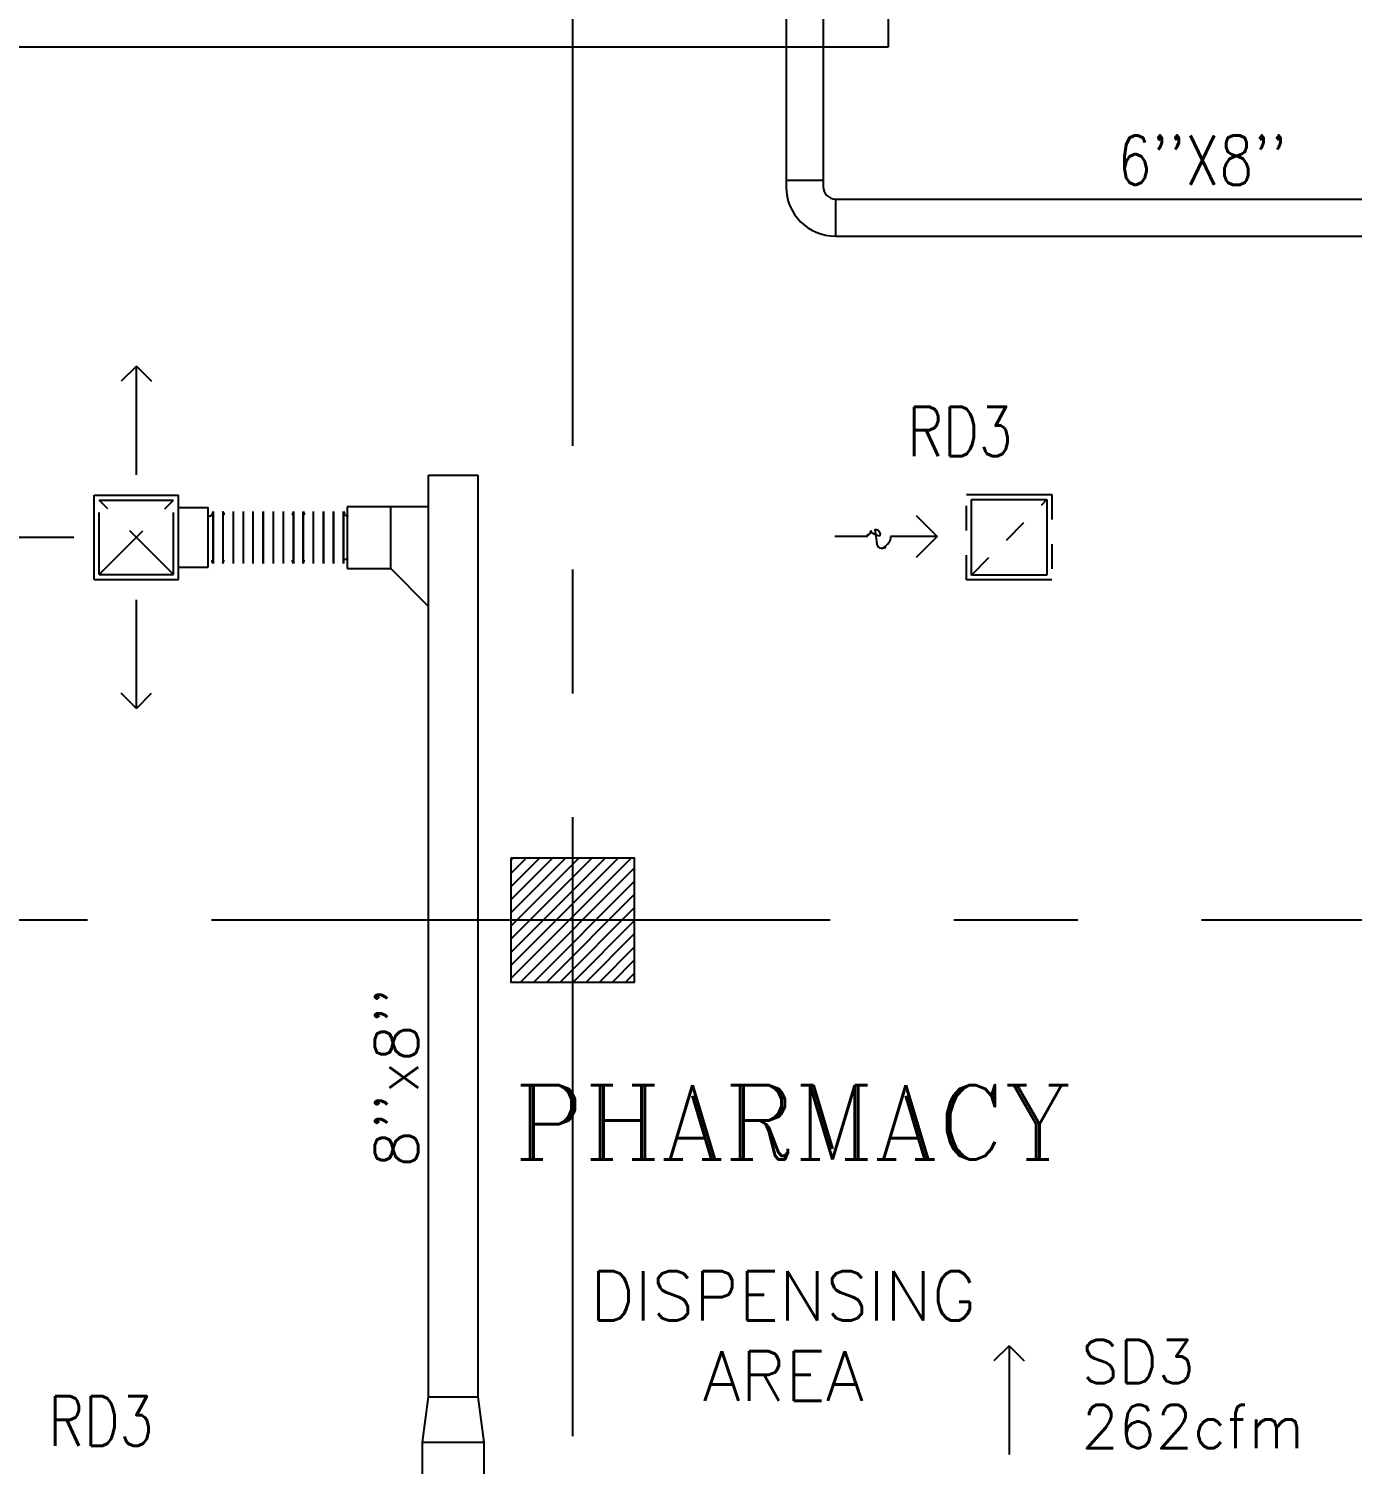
# Model space of a CAD drawing. Extents: x 417866230.2 to 417866327.8, y 43498045.5 to 43498135.4.
# Drawn here: x 417866264.8 to 417866270.15, y 43498092.12 to 43498097.92 of the extents above; entities that cross this region are included whole.
import ezdxf
from ezdxf.enums import TextEntityAlignment as Align

# ---------------------------------------------------------------- set-up
doc = ezdxf.new("R2010")
doc.units = 0
doc.header["$MEASUREMENT"] = 0
doc.linetypes.add('CENTERX2', pattern=[4, 2.5, -0.5, 0.5, -0.5])
doc.linetypes.add('HIDDEN', pattern=[0.375, 0.25, -0.125])
doc.layers.get('0').update_dxf_attribs({"linetype": 'CONTINUOUS'})
for name, color, linetype in [('AXES', 11, 'CENTERX2'), ('COL', 9, 'CONTINUOUS'), ('DUCT', 6, 'CONTINUOUS'), ('EXDUCT', 10, 'CONTINUOUS'), ('HAT', 12, 'CONTINUOUS'), ('M-AC-FLEX', 3, 'CONTINUOUS'), ('M-EGU.', 2, 'CONTINUOUS'), ('RM-NAME', 9, 'CONTINUOUS'), ('SCD', 2, 'CONTINUOUS'), ('WALL', 4, 'CONTINUOUS')]:
    doc.layers.add(name, color=color, linetype=linetype)
doc.styles.add('ROMANC', font='romanc', dxfattribs={"height": 0.1})
doc.styles.add('ROMANS', font='ROMANS.shx', dxfattribs={"width": 0.6})

# ---------------------------------------------------------------- blocks, each defined once
blk = doc.blocks.new('RM1')
at = {"layer": 'RM-NAME', "style": 'ROMANS'}
for tag, p in [('ROOMNAME1', (0, 323.8)), ('ROOMNAME2', (0, 0))]:
    blk.add_attdef(tag, text='', height=200, dxfattribs=at).set_placement(p, align=Align.MIDDLE)
blk = doc.blocks.new('*X95')
at = {"color": 0}
for p, q in [((49339.2, 41914.6), (49825.6, 42401)), ((49339.2, 41967.6), (49772.6, 42401)), ((49339.2, 42020.7), (49719.6, 42401)), ((49339.2, 42073.7), (49666.5, 42401)), ((49339.2, 42126.7), (49613.5, 42401)), ((49339.2, 42179.8), (49560.5, 42401)), ((49339.2, 42232.8), (49507.4, 42401)), ((49339.2, 42285.8), (49454.4, 42401)), ((49339.2, 42338.9), (49401.4, 42401)), ((49339.2, 42391.9), (49348.3, 42401)), ((49378.7, 41901), (49839.2, 42361.6)), ((49431.7, 41901), (49839.2, 42308.5)), ((49484.7, 41901), (49839.2, 42255.5)), ((49537.8, 41901), (49839.2, 42202.5)), ((49590.8, 41901), (49839.2, 42149.4)), ((49643.8, 41901), (49839.2, 42096.4)), ((49696.9, 41901), (49839.2, 42043.4)), ((49749.9, 41901), (49839.2, 41990.3)), ((49802.9, 41901), (49839.2, 41937.3))]:
    blk.add_line(p, q, dxfattribs=at)
blk = doc.blocks.new('COL50')
at = {"layer": 'COL'}
blk.add_lwpolyline([(-250, 250), (-250, -250), (250, -250), (250, 250)], close=True, dxfattribs=at)
blk = doc.blocks.new('15RCD')
at = {"layer": 'M-EGU.', "linetype": 'HIDDEN'}
for p, q in [((-215.5, -215.5), (-215.5, 215.5)), ((-215.5, 215.5), (215.5, 215.5)), ((-190.5, -190.5), (190.5, 190.5)), ((215.5, 215.5), (215.5, -215.5)), ((215.5, -215.5), (-215.5, -215.5))]:
    blk.add_line(p, q, dxfattribs=at)
at = {"layer": 'M-EGU.'}
for p, q in [((-190.5, -190.5), (-190.5, 190.5)), ((-190.5, 190.5), (190.5, 190.5)), ((190.5, 190.5), (190.5, -190.5)), ((-468.7, 110.1), (-362.7, 4)), ((-717.7, 4), (-880.4, 4)), ((-362.7, 4), (-598.2, 4)), ((-362.7, 4), (-468.7, -102)), ((190.5, -190.5), (-190.5, -190.5))]:
    blk.add_line(p, q, dxfattribs=at)
blk.add_lwpolyline([(-717.7, 4, -0.1324), (-701, 28.2, -0.15664), (-677.9, 37.7, -0.736612), (-658.9, -9.5, 0.774232), (-638, -55.2, 0.203349), (-606.4, -34.6, 0.193808), (-598.2, 4)], format="xyb", dxfattribs=at)

msp = doc.modelspace()

# ---------------------------------------------------------------- linework, layer by layer
at = {"layer": 'AXES'}
for p, q in [((417866266.9969, 43498056.2378), (417866266.9969, 43498134.7153)), ((417866300.0369, 43498094.3221), (417866230.9454, 43498094.3221))]:
    msp.add_line(p, q, dxfattribs=at)
at = {"layer": 'DUCT'}
for p, q in [((417866266.4141, 43498092.3966), (417866266.4141, 43498096.1195)), ((417866266.4141, 43498096.1195), (417866266.6141, 43498096.1195)), ((417866266.6141, 43498092.3966), (417866266.6141, 43498096.1195)), ((417866266.4117, 43498095.9915), (417866266.086, 43498095.9915)), ((417866266.086, 43498095.9915), (417866266.086, 43498095.7415)), ((417866266.2617, 43498095.7415), (417866266.2617, 43498095.9915)), ((417866266.086, 43498095.7415), (417866266.2617, 43498095.7415)), ((417866266.4117, 43498095.5915), (417866266.2617, 43498095.7415)), ((417866266.3891, 43498092.2138), (417866266.4141, 43498092.3966)), ((417866266.4141, 43498092.3966), (417866266.6141, 43498092.3966)), ((417866266.6391, 43498092.2138), (417866266.6141, 43498092.3966)), ((417866266.3891, 43498088.441), (417866266.3891, 43498092.2138)), ((417866266.3891, 43498092.2138), (417866266.6391, 43498092.2138)), ((417866266.6391, 43498088.441), (417866266.6391, 43498092.2138))]:
    msp.add_line(p, q, dxfattribs=at)
at = {"layer": 'EXDUCT', "linetype": 'Continuous'}
for p, q in [((417866267.8588, 43498100.8914), (417866267.8588, 43498097.2841)), ((417866268.0088, 43498100.8914), (417866268.0088, 43498097.2841)), ((417866268.0088, 43498097.3091), (417866267.8588, 43498097.3091)), ((417866268.0588, 43498097.2341), (417866272.2761, 43498097.2341)), ((417866268.0588, 43498097.2341), (417866268.0588, 43498097.0841)), ((417866268.0588, 43498097.0841), (417866272.2761, 43498097.0841))]:
    msp.add_line(p, q, dxfattribs=at)
for radius in [0.2, 0.05]:
    msp.add_arc((417866268.0588, 43498097.2841), radius, 180, 270, dxfattribs=at)
at = {"layer": 'M-AC-FLEX', "color": 11}
for p, q in [((417866265.5434, 43498095.9725), (417866265.5434, 43498095.7624)), ((417866265.5434, 43498095.9725), (417866265.5434, 43498095.7624)), ((417866265.5434, 43498095.7621), (417866265.5434, 43498095.9722)), ((417866265.5434, 43498095.7621), (417866265.5434, 43498095.9722)), ((417866265.5835, 43498095.9725), (417866265.5835, 43498095.7624)), ((417866265.6242, 43498095.9725), (417866265.6242, 43498095.7624)), ((417866265.6242, 43498095.9725), (417866265.6242, 43498095.7624)), ((417866265.6649, 43498095.9725), (417866265.6649, 43498095.7624)), ((417866265.6649, 43498095.9725), (417866265.6649, 43498095.7624)), ((417866265.7057, 43498095.7621), (417866265.7057, 43498095.9722)), ((417866265.7457, 43498095.9725), (417866265.7457, 43498095.7624)), ((417866265.7457, 43498095.9725), (417866265.7457, 43498095.7624)), ((417866265.7457, 43498095.7621), (417866265.7457, 43498095.9722)), ((417866265.7457, 43498095.7621), (417866265.7457, 43498095.9722)), ((417866265.7864, 43498095.9725), (417866265.7864, 43498095.7624)), ((417866265.7864, 43498095.9725), (417866265.7864, 43498095.7624)), ((417866265.8272, 43498095.9725), (417866265.8272, 43498095.7624)), ((417866265.8272, 43498095.9725), (417866265.8272, 43498095.7624)), ((417866265.8679, 43498095.9725), (417866265.8679, 43498095.7624)), ((417866265.8679, 43498095.9725), (417866265.8679, 43498095.7624)), ((417866265.8679, 43498095.7621), (417866265.8679, 43498095.9722)), ((417866265.8679, 43498095.7621), (417866265.8679, 43498095.9722)), ((417866265.9079, 43498095.9725), (417866265.9079, 43498095.7624)), ((417866265.9079, 43498095.9725), (417866265.9079, 43498095.7624)), ((417866265.9079, 43498095.7621), (417866265.9079, 43498095.9722)), ((417866265.9079, 43498095.7621), (417866265.9079, 43498095.9722)), ((417866265.9486, 43498095.9725), (417866265.9486, 43498095.7624)), ((417866265.9486, 43498095.9725), (417866265.9486, 43498095.7624)), ((417866265.9894, 43498095.9725), (417866265.9894, 43498095.7624)), ((417866265.9894, 43498095.9725), (417866265.9894, 43498095.7624)), ((417866265.9894, 43498095.9725), (417866265.9894, 43498095.7624)), ((417866265.9894, 43498095.7621), (417866265.9894, 43498095.9722)), ((417866266.0301, 43498095.9725), (417866266.0301, 43498095.7624)), ((417866266.0301, 43498095.9725), (417866266.0301, 43498095.7624)), ((417866266.0301, 43498095.7621), (417866266.0301, 43498095.9722)), ((417866266.0701, 43498095.9725), (417866266.0701, 43498095.7624)), ((417866266.0701, 43498095.7621), (417866266.0701, 43498095.9722))]:
    msp.add_line(p, q, dxfattribs=at)
at = {"layer": 'M-AC-FLEX'}
for points in [[(417866265.5835, 43498095.9718, -0.00451), (417866265.5835, 43498095.9722, 1.018005), (417866265.5434, 43498095.9722)], [(417866265.5434, 43498095.9718, 0.00451), (417866265.5434, 43498095.9722, -1.018005), (417866265.5835, 43498095.9722)], [(417866265.5835, 43498095.9725, 1), (417866265.6242, 43498095.9725, -1), (417866265.6649, 43498095.9725)], [(417866265.6242, 43498095.9725, -1), (417866265.6649, 43498095.9725)], [(417866265.7057, 43498095.9725, -1), (417866265.6649, 43498095.9725, 1), (417866265.6242, 43498095.9725)], [(417866265.6649, 43498095.9725, 1), (417866265.6242, 43498095.9725)], [(417866265.7457, 43498095.9718, -0.00451), (417866265.7457, 43498095.9722, 1.018005), (417866265.7057, 43498095.9722)], [(417866265.7057, 43498095.9718, 0.00451), (417866265.7057, 43498095.9722, -1.018005), (417866265.7457, 43498095.9722)], [(417866265.7457, 43498095.9725, 1), (417866265.7864, 43498095.9725, -1), (417866265.8272, 43498095.9725)], [(417866265.8272, 43498095.9725, 1), (417866265.7864, 43498095.9725)], [(417866265.7864, 43498095.9725, -1), (417866265.8272, 43498095.9725)], [(417866265.8679, 43498095.9725, -1), (417866265.8272, 43498095.9725, 1), (417866265.7864, 43498095.9725)], [(417866265.8679, 43498095.9718, 0.00451), (417866265.8679, 43498095.9722, -1.018005), (417866265.9079, 43498095.9722)], [(417866265.9079, 43498095.9718, -0.00451), (417866265.9079, 43498095.9722, 1.018005), (417866265.8679, 43498095.9722)], [(417866265.9079, 43498095.9725, 1), (417866265.9486, 43498095.9725, -1), (417866265.9894, 43498095.9725)], [(417866265.9486, 43498095.9725, -1), (417866265.9894, 43498095.9725)], [(417866266.0301, 43498095.9725, -1), (417866265.9894, 43498095.9725, 1), (417866265.9486, 43498095.9725)], [(417866265.9894, 43498095.9725, 1), (417866265.9486, 43498095.9725)], [(417866265.9894, 43498095.9725, 1), (417866266.0301, 43498095.9725, -1), (417866266.0708, 43498095.9725)], [(417866266.0708, 43498095.9725, 1), (417866266.0301, 43498095.9725)], [(417866266.0301, 43498095.9725, -1), (417866266.0708, 43498095.9725)], [(417866266.0892, 43498095.9523, -0.385802), (417866266.0708, 43498095.9725, 1), (417866266.0301, 43498095.9725)], [(417866265.5242, 43498095.9522, 0.397838), (417866265.5434, 43498095.9725)], [(417866265.5434, 43498095.9725, -0.397837), (417866265.5242, 43498095.9522, -0.397837)], [(417866265.5434, 43498095.9725, -0.397837), (417866265.5242, 43498095.9522, -0.397837)], [(417866265.5835, 43498095.9725, 0.412332), (417866265.6037, 43498095.9522, 0.412332)], [(417866265.6242, 43498095.9725, -1), (417866265.5835, 43498095.9725)], [(417866265.6649, 43498095.9725, 1), (417866265.7057, 43498095.9725)], [(417866265.7864, 43498095.9725, -1), (417866265.7457, 43498095.9725)], [(417866265.8272, 43498095.9725, 1), (417866265.8679, 43498095.9725)], [(417866265.8679, 43498095.9725, -0.412332), (417866265.8477, 43498095.9522, -0.412332)], [(417866265.9486, 43498095.9725, -1), (417866265.9079, 43498095.9725)], [(417866265.9079, 43498095.9725, 0.412332), (417866265.9282, 43498095.9522, 0.412332)], [(417866265.9894, 43498095.9725, 1), (417866266.0301, 43498095.9725)], [(417866266.0301, 43498095.9725, -1), (417866265.9894, 43498095.9725)], [(417866266.0708, 43498095.9725, 0.385802), (417866266.0892, 43498095.9523, 0.385802)], [(417866265.5434, 43498095.7624, 0.412332), (417866265.5232, 43498095.7828, 0.412332)], [(417866265.5434, 43498095.7624, 0.397837), (417866265.5242, 43498095.7828, 0.397837)], [(417866265.5434, 43498095.7624, -0.00451), (417866265.5434, 43498095.7621, 0.008922), (417866265.5434, 43498095.7614)], [(417866265.5835, 43498095.7624, -0.999838), (417866265.5434, 43498095.7617)], [(417866265.5434, 43498095.7624, 0.999838), (417866265.5835, 43498095.7617)], [(417866265.5434, 43498095.7624, 0.999838), (417866265.5835, 43498095.7617)], [(417866265.5835, 43498095.7624, -0.999838), (417866265.5434, 43498095.7617)], [(417866265.5434, 43498095.7617, -0.004461), (417866265.5434, 43498095.7621)], [(417866265.5434, 43498095.7617, -0.004461), (417866265.5434, 43498095.7621)], [(417866265.5434, 43498095.7621, 0.008922), (417866265.5434, 43498095.7614)], [(417866265.5835, 43498095.7624, -0.412332), (417866265.6037, 43498095.7828, -0.412332)], [(417866265.5835, 43498095.7624, -1), (417866265.6242, 43498095.7624, 1), (417866265.6649, 43498095.7624)], [(417866265.5835, 43498095.7624, 0.00451), (417866265.5835, 43498095.7621, -0.008922), (417866265.5835, 43498095.7614)], [(417866265.5835, 43498095.7617, 0.004461), (417866265.5835, 43498095.7621)], [(417866265.5835, 43498095.7621, -0.008922), (417866265.5835, 43498095.7614)], [(417866265.5835, 43498095.7617, 0.004461), (417866265.5835, 43498095.7621)], [(417866265.7057, 43498095.7624, 1), (417866265.6649, 43498095.7624, -1), (417866265.6242, 43498095.7624)], [(417866265.7057, 43498095.7624, -0.00451), (417866265.7057, 43498095.7621, 0.008922), (417866265.7057, 43498095.7614)], [(417866265.7457, 43498095.7624, -0.999838), (417866265.7057, 43498095.7617)], [(417866265.7057, 43498095.7624, 0.999838), (417866265.7457, 43498095.7617)], [(417866265.7057, 43498095.7624, 0.999838), (417866265.7457, 43498095.7617)], [(417866265.7457, 43498095.7624, -0.999838), (417866265.7057, 43498095.7617)], [(417866265.7057, 43498095.7617, -0.004461), (417866265.7057, 43498095.7621)], [(417866265.7057, 43498095.7617, -0.004461), (417866265.7057, 43498095.7621)], [(417866265.7057, 43498095.7621, 0.008922), (417866265.7057, 43498095.7614)], [(417866265.7457, 43498095.7624, -1), (417866265.7864, 43498095.7624, 1), (417866265.8272, 43498095.7624)], [(417866265.7457, 43498095.7624, 0.00451), (417866265.7457, 43498095.7621, -0.008922), (417866265.7457, 43498095.7614)], [(417866265.7457, 43498095.7617, 0.004461), (417866265.7457, 43498095.7621)], [(417866265.7457, 43498095.7621, -0.008922), (417866265.7457, 43498095.7614)], [(417866265.7457, 43498095.7617, 0.004461), (417866265.7457, 43498095.7621)], [(417866265.8679, 43498095.7624, 1), (417866265.8272, 43498095.7624, -1), (417866265.7864, 43498095.7624)], [(417866265.8679, 43498095.7624, 0.412332), (417866265.8477, 43498095.7828, 0.412332)], [(417866265.8679, 43498095.7624, 0.999838), (417866265.9079, 43498095.7617)], [(417866265.9079, 43498095.7624, -0.999838), (417866265.8679, 43498095.7617)], [(417866265.8679, 43498095.7624, -0.00451), (417866265.8679, 43498095.7621, 0.008922), (417866265.8679, 43498095.7614)], [(417866265.9079, 43498095.7624, -0.999838), (417866265.8679, 43498095.7617)], [(417866265.8679, 43498095.7624, 0.999838), (417866265.9079, 43498095.7617)], [(417866265.8679, 43498095.7617, -0.004461), (417866265.8679, 43498095.7621)], [(417866265.8679, 43498095.7621, 0.008922), (417866265.8679, 43498095.7614)], [(417866265.8679, 43498095.7617, -0.004461), (417866265.8679, 43498095.7621)], [(417866265.9079, 43498095.7624, -1), (417866265.9486, 43498095.7624, 1), (417866265.9894, 43498095.7624)], [(417866265.9079, 43498095.7624, -0.412332), (417866265.9282, 43498095.7828, -0.412332)], [(417866265.9079, 43498095.7624, 0.00451), (417866265.9079, 43498095.7621, -0.008922), (417866265.9079, 43498095.7614)], [(417866265.9079, 43498095.7617, 0.004461), (417866265.9079, 43498095.7621)], [(417866265.9079, 43498095.7617, 0.004461), (417866265.9079, 43498095.7621)], [(417866265.9079, 43498095.7621, -0.008922), (417866265.9079, 43498095.7614)], [(417866266.0301, 43498095.7624, 1), (417866265.9894, 43498095.7624, -1), (417866265.9486, 43498095.7624)], [(417866265.9894, 43498095.7624, -1), (417866266.0301, 43498095.7624, 1), (417866266.0708, 43498095.7624)], [(417866265.9894, 43498095.7624, 0.00451), (417866265.9894, 43498095.7621, -0.008922), (417866265.9894, 43498095.7614)], [(417866265.9894, 43498095.7617, 0.004461), (417866265.9894, 43498095.7621)], [(417866266.0892, 43498095.7827, 0.385802), (417866266.0708, 43498095.7624, -1), (417866266.0301, 43498095.7624)], [(417866266.0301, 43498095.7624, -0.00451), (417866266.0301, 43498095.7621, 0.008922), (417866266.0301, 43498095.7614)], [(417866266.0301, 43498095.7617, -0.004461), (417866266.0301, 43498095.7621)]]:
    msp.add_lwpolyline(points, format="xyb", dxfattribs=at)
at = {"layer": 'M-EGU.'}
for p, q in [((417866265.2338, 43498096.5593), (417866265.1727, 43498096.4982)), ((417866265.2338, 43498096.5593), (417866265.2949, 43498096.4982)), ((417866265.2338, 43498096.1205), (417866265.2338, 43498096.5593)), ((417866265.0634, 43498096.0385), (417866265.4042, 43498096.0385)), ((417866265.0634, 43498095.6977), (417866265.0634, 43498096.0385)), ((417866265.4042, 43498095.6977), (417866265.4042, 43498096.0385)), ((417866265.4042, 43498095.9881), (417866265.5242, 43498095.9881)), ((417866265.5242, 43498095.7481), (417866265.5242, 43498095.9881)), ((417866264.5426, 43498095.8681), (417866264.9814, 43498095.8681)), ((417866265.0634, 43498095.6977), (417866265.4042, 43498095.6977)), ((417866265.4042, 43498095.7481), (417866265.5242, 43498095.7481)), ((417866265.2338, 43498095.1769), (417866265.2338, 43498095.6157)), ((417866265.2338, 43498095.1769), (417866265.1727, 43498095.238)), ((417866265.2338, 43498095.1769), (417866265.2949, 43498095.238)), ((417866268.7598, 43498092.6033), (417866268.6987, 43498092.5422)), ((417866268.7598, 43498092.6033), (417866268.7598, 43498092.1645)), ((417866268.7598, 43498092.6033), (417866268.8209, 43498092.5422))]:
    msp.add_line(p, q, dxfattribs=at)
at = {"layer": 'M-EGU.', "linetype": 'HIDDEN'}
for p, q in [((417866265.0834, 43498096.0185), (417866265.3842, 43498096.0185)), ((417866265.3842, 43498095.7177), (417866265.0834, 43498096.0185)), ((417866265.0834, 43498095.7177), (417866265.3842, 43498096.0185)), ((417866265.0834, 43498095.7177), (417866265.0834, 43498096.0185)), ((417866265.3842, 43498095.7177), (417866265.3842, 43498096.0185)), ((417866265.0834, 43498095.7177), (417866265.3842, 43498095.7177))]:
    msp.add_line(p, q, dxfattribs=at)
at = {"layer": 'WALL'}
for p, q in [((417866268.2719, 43498098.1471), (417866268.2719, 43498097.8471)), ((417866268.2719, 43498097.8471), (417866263.4719, 43498097.8471))]:
    msp.add_line(p, q, dxfattribs=at)

# ---------------------------------------------------------------- block references
at = {"layer": 'COL', "xscale": 0.001000000047497451, "yscale": 0.0009999999892897904, "zscale": 0.001}
msp.add_blockref('COL50', (417866266.9969, 43498094.3221), dxfattribs=at)
at = {"layer": 'HAT', "xscale": 0.001000000047497451, "yscale": 0.0009999999892897904, "zscale": 0.001}
msp.add_blockref('*X95', (417866217.4076, 43498052.1711), dxfattribs=at)
at = {"layer": 'HAT'}
ref = msp.add_blockref('RM1', (417866267.8472, 43498092.4807), dxfattribs=dict(at, xscale=0.001000000047497451, yscale=0.0009999999892897904, zscale=0.001))
ref.add_attrib('ROOMNAME2', 'AREA', dxfattribs={"layer": 'RM-NAME', "height": 0.2, "style": 'ROMANS'}).set_placement((417866267.8472, 43498092.4807), align=Align.MIDDLE)
ref.add_attrib('ROOMNAME1', 'DISPENSING', dxfattribs={"layer": 'RM-NAME', "height": 0.2, "style": 'ROMANS'}).set_placement((417866267.8472, 43498092.8045), align=Align.MIDDLE)
at = {"layer": 'M-EGU.', "xscale": 0.000800000011920929, "yscale": 0.0007999999970197678, "zscale": 0.0008}
msp.add_blockref('15RCD', (417866268.7598, 43498095.8681), dxfattribs=at)

# ---------------------------------------------------------------- texts
at = {"layer": 'RM-NAME', "style": 'ROMANC'}
msp.add_text('PHARMACY', height=0.3, dxfattribs=at).set_placement((417866267.8858, 43498093.5057), align=Align.MIDDLE)
at = {"layer": 'SCD', "style": 'ROMANS', "width": 0.8}
for s, p in [("6''X8''", (417866269.1982, 43498097.2912)), ('RD3', (417866268.3494, 43498096.1956)), ('RD3', (417866264.8776, 43498092.1992))]:
    msp.add_text(s, height=0.2, dxfattribs=at).set_placement(p)
at = {"layer": 'SCD', "style": 'ROMANS'}
msp.add_text("8''x8''", height=0.175, rotation=90, dxfattribs=at).set_placement((417866266.3725, 43498093.3228))
for s, p in [('SD3', (417866269.0527, 43498092.4516)), ('262cfm', (417866269.0527, 43498092.1893))]:
    msp.add_text(s, height=0.175, dxfattribs=at).set_placement(p)

doc.saveas('drawing.dxf')
